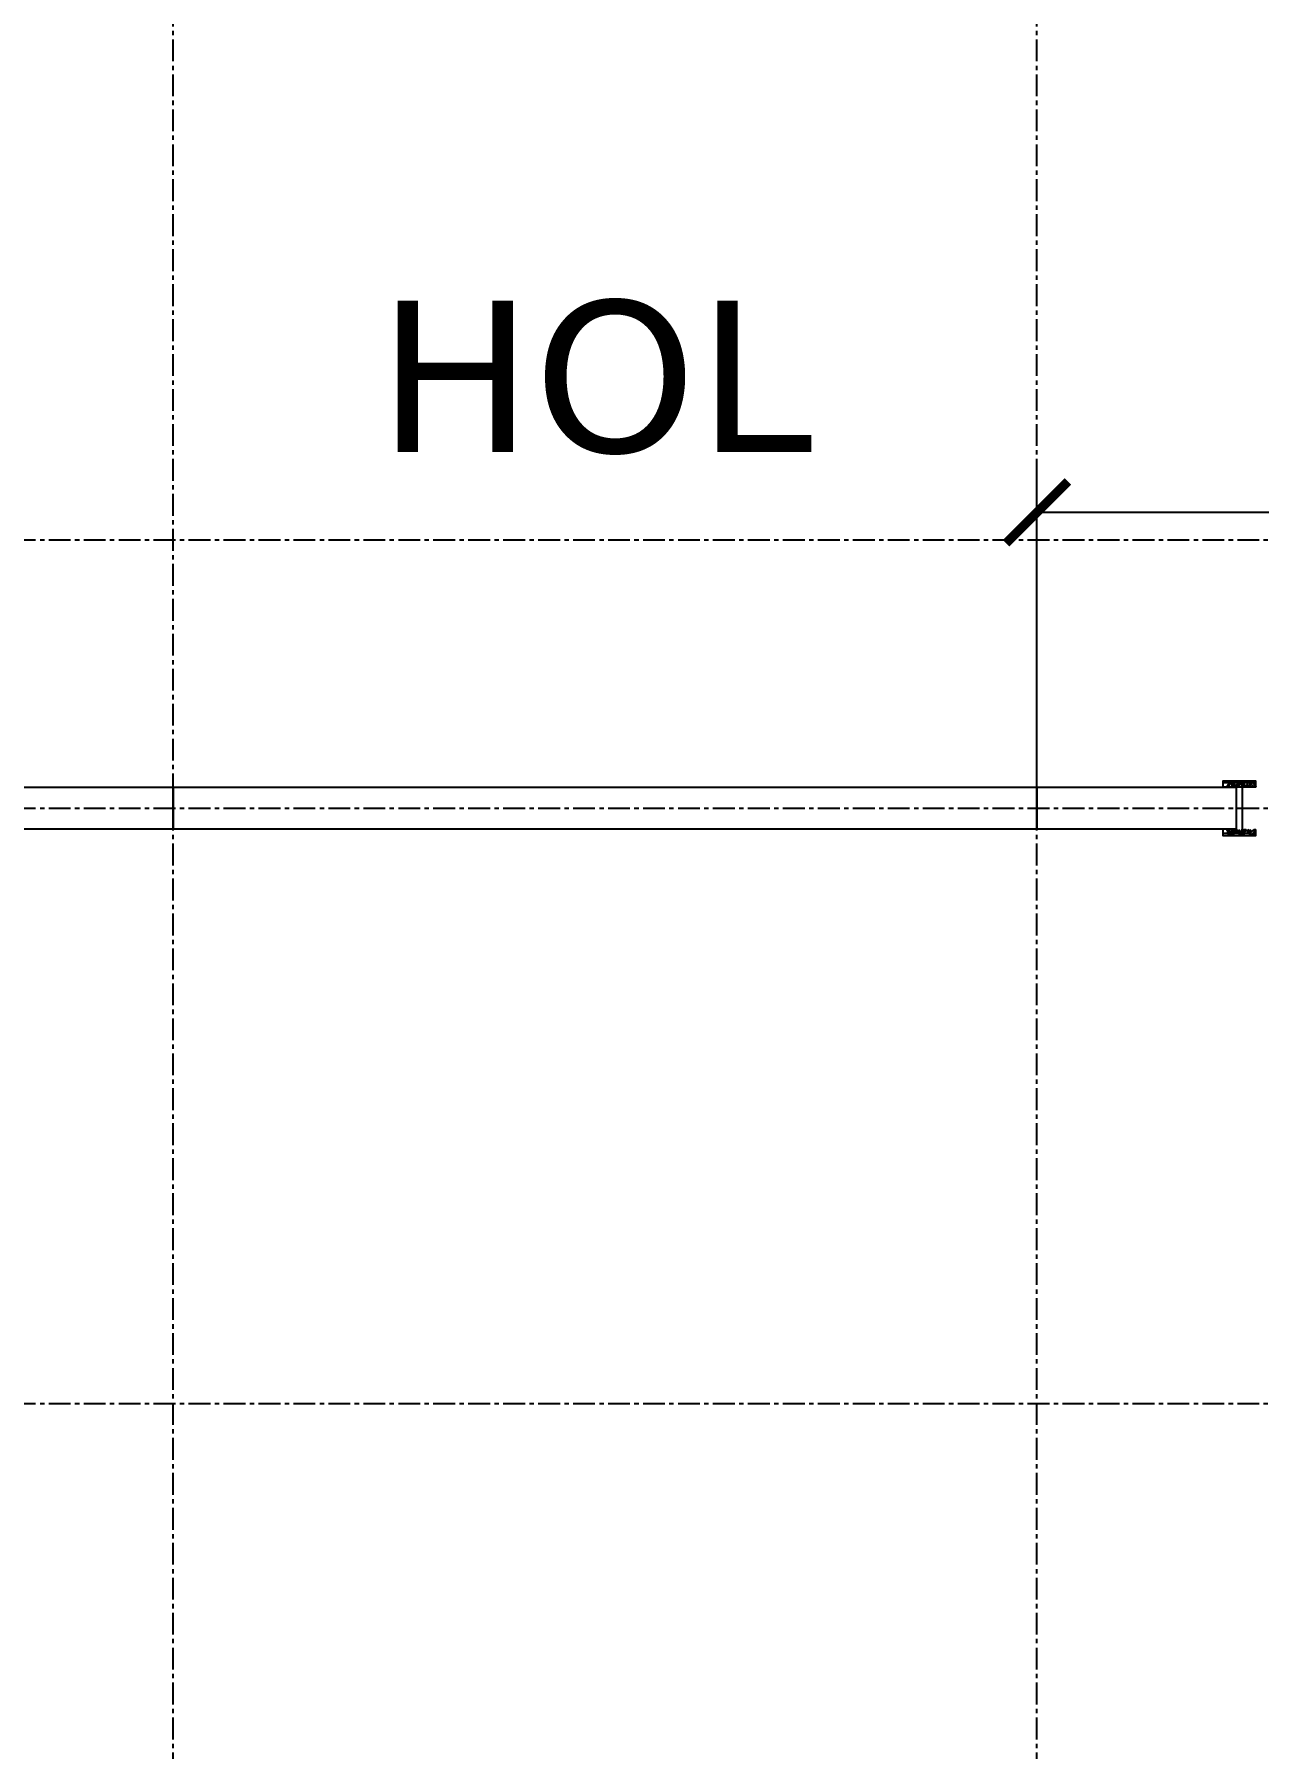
# Model space of a CAD drawing. Header units: centimetres. Extents: x -135 to 4159, y -1445 to 1077.
# Drawn here: x 115.3 to 293.2, y 182.1 to 431.2 of the extents above; entities that cross this region are included whole.
import ezdxf
from ezdxf.enums import TextEntityAlignment as Align

# ---------------------------------------------------------------- set-up
doc = ezdxf.new("R2010")
doc.units = ezdxf.units.CM
doc.linetypes.add('CENTER', pattern=[5.08, 3.175, -0.635, 0.635, -0.635])
for name, color, linetype in [('AKS', 4, 'CENTER'), ('IC_DUVAR_60', 30, 'Continuous'), ('IC_KAPILAR', 7, 'Continuous'), ('ODA_ADLARI', 7, 'Continuous'), ('OZEL_PANEL_OLCU_CM', 3, 'Continuous')]:
    doc.layers.add(name, color=color, linetype=linetype)
doc.styles.add('PORTMAN', font='DejaVuSans.ttf')
doc.dimstyles.new('PORTMAN', dxfattribs={"dimtxt": 14, "dimasz": 9, "dimexe": 6, "dimexo": 5, "dimgap": 4, "dimtad": 1, "dimtxsty": 'PORTMAN', "dimblk": 'ARCHTICK', "dimcen": 2.5, "dimazin": 3, "dimtfac": 0.5, "dimtmove": 2, "dimatfit": 3})

# ---------------------------------------------------------------- blocks, each defined once
blk = doc.blocks.new('BOM_I01_1255p0_IC_DOLU')
blk.add_lwpolyline([(0, 0), (6, 0), (6, 125.5), (0, 125.5)], close=True)
blk = doc.blocks.new('kaynak-ic-kapi')
at = {"color": 133, "linetype": 'Continuous', "lineweight": 25, "true_color": 0x6ec1dd}
for p, q in [((54247.47, 7919.88), (54248.32, 7919.88)), ((54248.32, 7919.59), (54247.47, 7919.59)), ((54248.6, 7919.88), (54248.04, 7919.03)), ((54248.32, 7919.31), (54248.04, 7919.59)), ((54248.32, 7919.88), (54248.32, 7919.59)), ((54248.32, 7919.31), (54248.6, 7919.31)), ((54248.32, 7919.03), (54248.6, 7919.31)), ((54249.16, 7919.03), (54248.6, 7919.88)), ((54248.6, 7919.88), (54248.6, 7919.59)), ((54248.6, 7919.88), (54248.88, 7919.88)), ((54248.6, 7919.59), (54248.88, 7919.03)), ((54249.16, 7919.88), (54248.88, 7919.59)), ((54248.88, 7919.88), (54249.45, 7919.03)), ((54249.73, 7919.59), (54248.88, 7919.59)), ((54249.16, 7919.88), (54249.16, 7919.88)), ((54249.16, 7919.03), (54249.73, 7919.59)), ((54250.01, 7919.88), (54249.45, 7919.03)), ((54250.01, 7919.88), (54249.73, 7919.59)), ((54249.73, 7919.31), (54249.73, 7919.59)), ((54249.73, 7919.31), (54250.01, 7919.31)), ((54249.73, 7919.03), (54250.01, 7919.31)), ((54250.57, 7919.03), (54250.01, 7919.88)), ((54250.01, 7919.88), (54250.01, 7919.88)), ((54250.01, 7919.88), (54250.01, 7919.59)), ((54250.01, 7919.88), (54250.29, 7919.88)), ((54250.01, 7919.59), (54250.29, 7919.03)), ((54250.29, 7919.88), (54250.86, 7919.03)), ((54250.57, 7919.88), (54250.57, 7919.88)), ((54250.57, 7919.88), (54250.57, 7919.59)), ((54251.42, 7919.59), (54250.57, 7919.59)), ((54250.86, 7919.03), (54251.14, 7919.59)), ((54251.7, 7919.88), (54251.14, 7919.03)), ((54251.42, 7919.31), (54251.14, 7919.59)), ((54251.42, 7919.88), (54251.42, 7919.88)), ((54251.42, 7919.88), (54251.42, 7919.59)), ((54251.7, 7919.88), (54251.42, 7919.59)), ((54251.42, 7919.59), (54251.98, 7919.03)), ((54251.42, 7919.31), (54251.7, 7919.31)), ((54251.42, 7919.03), (54251.7, 7919.31)), ((54252.27, 7919.03), (54251.7, 7919.88)), ((54251.7, 7919.88), (54252.27, 7919.88)), ((54251.7, 7919.88), (54251.98, 7919.88)), ((54251.98, 7919.88), (54251.98, 7919.88)), ((54251.98, 7919.88), (54251.98, 7919.59)), ((54251.98, 7919.88), (54252.27, 7919.03)), ((54252.27, 7919.59), (54251.98, 7919.59)), ((54249.16, 7919.03), (54248.88, 7919.03)), ((54249.16, 7919.03), (54249.45, 7919.03)), ((54250.29, 7912.83), (54250.29, 7919.03)), ((54250.57, 7919.03), (54250.57, 7919.03)), ((54250.57, 7919.03), (54250.86, 7919.03)), ((54251.98, 7919.03), (54251.98, 7919.03)), ((54251.98, 7919.03), (54252.27, 7919.03)), ((54252.27, 7919.03), (54252.27, 7919.03)), ((54248.32, 7912.26), (54247.47, 7912.26)), ((54247.47, 7911.98), (54248.32, 7911.98)), ((54248.6, 7911.98), (54248.04, 7912.83)), ((54248.32, 7912.26), (54248.04, 7912.26)), ((54248.32, 7912.83), (54248.6, 7912.26)), ((54248.32, 7912.26), (54248.32, 7911.98)), ((54248.32, 7912.26), (54248.6, 7912.26)), ((54249.16, 7912.83), (54248.6, 7911.98)), ((54248.6, 7912.26), (54248.88, 7912.83)), ((54249.16, 7912.83), (54248.88, 7912.83)), ((54248.88, 7911.98), (54249.45, 7912.83)), ((54249.16, 7911.98), (54248.88, 7912.26)), ((54249.73, 7912.26), (54248.88, 7912.26)), ((54249.16, 7912.83), (54249.45, 7912.83)), ((54249.16, 7912.83), (54249.73, 7912.26)), ((54249.16, 7911.98), (54249.16, 7911.98)), ((54250.01, 7911.98), (54249.45, 7912.83)), ((54249.73, 7912.83), (54250.01, 7912.26)), ((54250.01, 7911.98), (54249.73, 7912.26)), ((54249.73, 7912.26), (54249.73, 7912.26)), ((54249.73, 7912.26), (54250.01, 7912.26)), ((54250.57, 7912.83), (54250.01, 7911.98)), ((54250.01, 7912.26), (54250.29, 7912.83)), ((54250.01, 7911.98), (54250.01, 7912.26)), ((54250.01, 7911.98), (54250.01, 7911.98)), ((54250.01, 7911.98), (54250.29, 7911.98)), ((54250.29, 7911.98), (54250.86, 7912.83)), ((54250.57, 7912.83), (54250.57, 7912.83)), ((54250.57, 7912.83), (54250.86, 7912.83)), ((54250.57, 7911.98), (54250.57, 7912.26)), ((54251.42, 7912.26), (54250.57, 7912.26)), ((54250.57, 7911.98), (54250.57, 7911.98)), ((54250.86, 7912.83), (54251.14, 7912.26)), ((54251.7, 7911.98), (54251.14, 7912.83)), ((54251.42, 7912.26), (54251.14, 7912.26)), ((54251.42, 7912.26), (54251.98, 7912.83)), ((54251.42, 7912.83), (54251.7, 7912.26)), ((54251.42, 7911.98), (54251.42, 7912.26)), ((54251.7, 7911.98), (54251.42, 7912.26)), ((54251.42, 7912.26), (54251.7, 7912.26)), ((54251.42, 7911.98), (54251.42, 7911.98)), ((54252.27, 7912.83), (54251.7, 7911.98)), ((54251.7, 7911.98), (54252.27, 7911.98)), ((54251.7, 7911.98), (54251.98, 7911.98)), ((54251.98, 7912.83), (54251.98, 7912.83)), ((54251.98, 7912.83), (54252.27, 7912.83)), ((54251.98, 7911.98), (54252.27, 7912.83)), ((54251.98, 7911.98), (54251.98, 7912.26)), ((54252.27, 7912.26), (54251.98, 7912.26)), ((54251.98, 7911.98), (54251.98, 7911.98)), ((54252.27, 7912.83), (54252.27, 7912.83))]:
    blk.add_line(p, q, dxfattribs=at)
for points in [[(54247.47, 7919.03), (54247.47, 7919.88), (54252.27, 7919.88), (54252.27, 7919.03)], [(54248.6, 7919.88), (54250.01, 7919.88), (54251.42, 7919.88)], [(54248.6, 7912.26), (54248.6, 7911.98), (54248.88, 7911.98)], [(54248.6, 7911.98), (54250.01, 7911.98), (54251.42, 7911.98)]]:
    blk.add_lwpolyline(points, dxfattribs=at)
blk.add_lwpolyline([(54247.47, 7912.83), (54252.27, 7912.83), (54252.27, 7911.98), (54247.47, 7911.98)], close=True, dxfattribs=at)
blk = doc.blocks.new('BOM_K01_IC_KAPI_ACIKLIK820')
at = {"layer": 'IC_KAPILAR'}
blk.add_blockref('kaynak-ic-kapi', (0, 0), dxfattribs=at)
blk = doc.blocks.new('BOM_I04_1225p0_IC_K01_SAG_UST_KAYP87p5')
blk.add_lwpolyline([(0, 0), (6, 0), (6, 29), (0, 29)], close=True)
at = {"layer": 'IC_KAPILAR', "xscale": -1, "rotation": 270}
blk.add_blockref('BOM_K01_IC_KAPI_ACIKLIK820', (-7912.93, -54220.469), dxfattribs=at)
blk = doc.blocks.new('_ARCHTICK')
at = {"color": 0, "linetype": 'BYBLOCK', "const_width": 0.15}
blk.add_lwpolyline([(-0.5, -0.5), (0.5, 0.5)], dxfattribs=at)

msp = doc.modelspace()

# ---------------------------------------------------------------- linework, layer by layer
at = {"layer": 'AKS'}
for p, q in [((135.5, -35), (135.5, 780.25)), ((261, -35), (261, 780.25)), ((-35, 357.75), (808, 357.75)), ((-35, 318.75), (808, 318.75)), ((-35, 232.25), (808, 232.25))]:
    msp.add_line(p, q, dxfattribs=at)

# ---------------------------------------------------------------- block references
at = {"layer": 'IC_DUVAR_60', "rotation": 270}
for name, p in [('BOM_I01_1255p0_IC_DOLU', (10, 321.75)), ('BOM_I01_1255p0_IC_DOLU', (135.5, 321.75)), ('BOM_I04_1225p0_IC_K01_SAG_UST_KAYP87p5', (261, 321.75))]:
    msp.add_blockref(name, p, dxfattribs=at)

# ---------------------------------------------------------------- texts
at = {"layer": 'ODA_ADLARI', "style": 'PORTMAN'}
msp.add_text('HOL', height=22, dxfattribs=at).set_placement((196.75, 381.5), align=Align.MIDDLE_CENTER)

# ---------------------------------------------------------------- dimensions: what is measured, and where the dimension line sits
at = {"layer": 'OZEL_PANEL_OLCU_CM'}
msp.add_linear_dim(base=(261, 361.75), p1=(261, 315.75), p2=(383.5, 315.75), dimstyle='PORTMAN', override={"dimtxt": 14, "dimasz": 9, "dimexe": 6, "dimexo": 5, "dimdec": 2, "dimzin": 8, "dimdsep": 44}, dxfattribs=at).render()

doc.saveas('drawing.dxf')
